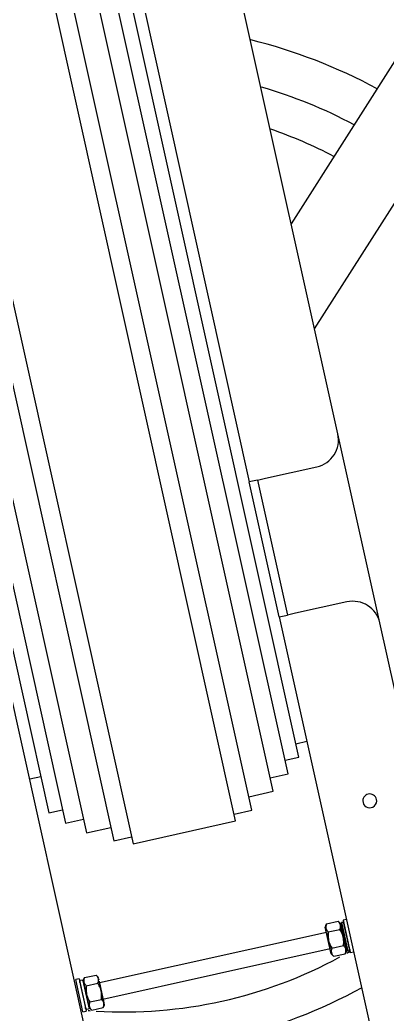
# Model space of a CAD drawing. Header units: millimetres. Extents: x -1534340 to 1713810, y -1348191 to 1114081.
# Drawn here: x 1301456 to 1301721, y -652215 to -651497 of the extents above; entities that cross this region are included whole.
import ezdxf

# ---------------------------------------------------------------- set-up
doc = ezdxf.new("R2010")
doc.units = ezdxf.units.MM
doc.header["$LTSCALE"] = 100
for name, color, linetype in [('ccu12-Manh', 8, 'Continuous'), ('KT-Kich thuoc', 9, 'Continuous'), ('SPE-MEP-Electric', 46, 'Continuous'), ('Xref_ST_MBDV Cot vach 30.7.2022$0$Xref_ST_MBDV Cot vach 30.7.2022|Xref_ST_MBDV Cot vach 30.7.2022|Xref_ST_MBDV Cot vach 30.7.2022|Xref_ST_MBDV Cot vach 30.7.2022|A-WALL-PATT', 251, 'Continuous')]:
    doc.layers.add(name, color=color, linetype=linetype)

# ---------------------------------------------------------------- blocks, each defined once
blk = doc.blocks.new('Xref_ST_MBDV Cot vach 30.7.2022$0$Tuong Vay01-flat-1')
at = {"layer": 'Xref_ST_MBDV Cot vach 30.7.2022$0$Xref_ST_MBDV Cot vach 30.7.2022|Xref_ST_MBDV Cot vach 30.7.2022|Xref_ST_MBDV Cot vach 30.7.2022|Xref_ST_MBDV Cot vach 30.7.2022|A-WALL-PATT'}
h = blk.add_hatch(dxfattribs=at)
h.set_pattern_fill('ACET-2D-VATLIEU04', color=256, scale=50, pattern_type=2)
h.set_pattern_definition([(50, (-11139561.84, -1407213.45), (-225.902474, 189.5546825), [37.5, -412.5]), (355, (-11139561.84, -1407213.45), (32.127212, 367.215716), [30, -330]), (100.4514, (-11139531.95, -1407216.06), (-341.231527, -62.944187), [31.870095, -350.571056]), (46.1842, (-11139561.84, -1407113.45), (-319.180497, 306.252097), [56.25, -618.75]), (96.6356, (-11139517.37, -1407120.34), (-516.995922, -60.144022), [47.805144, -525.8565]), (351.1842, (-11139561.84, -1407113.45), (84.740774, 546.39543), [45, -495]), (21, (-11139511.84, -1407138.45), (-105.680822, 275.3079534), [37.5, -412.5]), (326, (-11139511.84, -1407138.45), (206.128805, 305.59852), [30, -330]), (71.4514, (-11139486.97, -1407155.22), (-328.963765, 110.380101), [31.870095, -350.571056]), (37.5, (-11139561.84, -1407213.45), (-78.1345294, 101.8269012), [0, -326, 0, -335, 0, -331.25]), (7.5, (-11139561.84, -1407213.45), (-23.2793464, 176.824191), [0, -191, 0, -318.5, 0, -126.25]), (327.5, (-11139673.34, -1407213.45), (71.9444175, 112.9301145), [0, -125, 0, -390, 0, -517.5000003]), (317.5, (-11139723.34, -1407213.45), (158.0205496, 172.449169), [0, -162.5, 0, -259, 0, -367.5]), (45, (-11139561.84, -1407213.45), (-150.260191, 150.260191), []), (45, (-11139561.84, -1407152.2), (-150.260191, 150.260191), [])])
h.paths.add_polyline_path([(-82665.42, -118500.01), (-81837.42, -121132.03), (-80902.72, -123728.08), (-79862.88, -126283.84), (-78719.64, -128795.04), (-77474.9, -131257.52), (-76130.73, -133667.15), (-74689.38, -136019.95), (-73153.23, -138311.98), (-71524.86, -140539.43), (-69806.97, -142698.6), (-68002.42, -144785.88), (-66114.21, -146797.8), (-64145.5, -148731.01), (-62099.55, -150582.3), (-59979.78, -152348.57), (-57789.72, -154026.89), (-55533, -155614.47), (-53213.4, -157108.65), (-50834.77, -158506.95), (-48401.07, -159807.05), (-45916.36, -161006.78), (-43384.77, -162104.14), (-40810.51, -163097.3), (-38197.89, -163984.61), (-35551.23, -164764.6), (-32874.96, -165435.95), (-30173.53, -165997.57), (-27451.45, -166448.5), (-24701.85, -166789.32), (-4396.73, -168938.26), (36420.02, -167648.22), (41836.49, -160718.64), (12445.39, -24367.66), (8472.91, -9248.97), (-4718.71, -5521.4), (-10557.46, -9946.82), (-34021.19, -27848.25), (-39776.65, -32008.57), (-41248.86, -35293.77), (-45787.32, -38574.38), (-49368.49, -38942), (-57644.19, -44924.07), (-59844.65, -46601.45), (-61968.93, -48362.3), (-64019.6, -50208.35), (-65993.25, -52136.53), (-67886.59, -54143.62), (-69696.47, -56226.28), (-71419.87, -58381.05), (-73053.94, -60604.33), (-74595.93, -62892.43), (-76043.3, -65241.53), (-77393.62, -67647.73), (-78644.64, -70107.01), (-79794.3, -72615.29), (-80840.66, -75168.38), (-81782, -77762.03), (-82616.74, -80391.93), (-83343.48, -83053.69), (-83961.03, -85742.89), (-84468.35, -88455.04), (-84864.6, -91185.63), (-85149.11, -93930.12), (-85321.41, -96683.6), (-85381.3, -99529.51), (-85328.5, -102200.84), (-85163.21, -104955.39), (-84885.7, -107700.59), (-84496.43, -110432.19), (-83996.05, -113145.63), (-83385.37, -115836.4)], flags=16)
h.paths.add_polyline_path([(-83625.46, -118780.63), (-82785.21, -121451.59), (-81836.68, -124086.04), (-80781.46, -126679.6), (-79621.31, -129227.95), (-78358.15, -131726.85), (-76994.1, -134172.14), (-75531.43, -136559.73), (-73972.56, -138885.67), (-72320.1, -141146.07), (-70576.8, -143337.18), (-68745.55, -145455.33), (-66829.42, -147497.01), (-64831.58, -149458.82), (-62755.37, -151337.49), (-60604.25, -153129.89), (-58381.78, -154833.04), (-56091.69, -156444.1), (-53737.77, -157960.38), (-51323.96, -159379.37), (-48854.26, -160698.7), (-46332.79, -161916.18), (-43763.75, -163029.77), (-41151.42, -164037.62), (-38500.15, -164938.06), (-35814.34, -165729.58), (-33098.48, -166410.87), (-30357.09, -166980.79), (-27594.73, -167438.39), (-24815.99, -167782.83), (-4433.74, -169939.93), (36919.56, -168632.94), (42912.69, -160965.6), (13418.23, -24135.12), (9294.84, -8442.07), (-4925.94, -4423.69), (-11162.76, -9150.82), (-34617.48, -27045.38), (-40579.63, -31355.1), (-42051.84, -34640.3), (-46155.98, -37606.97), (-49737.15, -37974.59), (-58240.31, -44121.08), (-60467.12, -45818.54), (-62622.82, -47605.44), (-64703.82, -49478.79), (-66706.66, -51435.49), (-68628.01, -53472.27), (-70464.67, -55585.74), (-72213.56, -57772.38), (-73871.8, -60028.55), (-75436.6, -62350.49), (-76905.37, -64734.35), (-78275.67, -67176.14), (-79545.2, -69671.8), (-80711.86, -72217.17), (-81773.71, -74808.03), (-82728.97, -77440.05), (-83576.05, -80108.85), (-84313.55, -82809.98), (-84940.23, -85538.96), (-85455.06, -88291.23), (-85857.17, -91062.22), (-86145.89, -93847.3), (-86320.76, -96641.84), (-86381.51, -99528.87), (-86327.91, -102240.68), (-86160.19, -105035.66), (-85878.58, -107821.47), (-85483.55, -110593.48), (-84975.76, -113347.05), (-84356.06, -116077.62)])
blk = doc.blocks.new('A$C3D120D72')
for p, q in [((-805.02, 2047.79), (-805.02, 2387.79)), ((-603.42, 2387.79), (-603.42, 2047.79)), ((-875.02, 2367.79), (-875.02, 2067.79)), ((-802.52, 2295.79), (-805.02, 2295.79)), ((-802.52, 2271.79), (-802.52, 2295.79)), ((-800.94, 2294.38), (-801.82, 2294.38)), ((-800.94, 2294.38), (-801.82, 2294.38)), ((-800.94, 2294.38), (-800.94, 2287.8)), ((-800.94, 2273.2), (-800.94, 2294.38)), ((-800.94, 2294.38), (-800.94, 2287.8)), ((-800.94, 2287.8), (-800.94, 2294.38)), ((-799.98, 2273.62), (-799.98, 2293.96)), ((-799.98, 2293.96), (-799.98, 2273.62)), ((-799.98, 2273.62), (-799.98, 2293.96)), ((-799.98, 2293.96), (-799.98, 2273.62)), ((-799.92, 2294.08), (-799.66, 2294.52)), ((-799.92, 2291.06), (-799.92, 2294.08)), ((-799.92, 2294.08), (-799.92, 2291.06)), ((-799.92, 2291.06), (-799.92, 2294.08)), ((-799.92, 2294.08), (-799.92, 2291.06)), ((-790.22, 2295.79), (-798.77, 2295.79)), ((-789.07, 2294.08), (-788.82, 2293.63)), ((-788.82, 2293.62), (-788.82, 2273.97)), ((-788.82, 2290.74), (-788.82, 2293.62)), ((-788.82, 2293.62), (-788.82, 2290.74)), ((-788.82, 2290.74), (-788.82, 2293.62)), ((-620.63, 2294.07), (-620.36, 2294.52)), ((-620.63, 2276.52), (-620.63, 2294.07)), ((-620.63, 2294.07), (-620.63, 2289.84)), ((-620.63, 2289.84), (-620.63, 2294.07)), ((-620.63, 2294.07), (-620.63, 2289.84)), ((-610.92, 2295.79), (-619.47, 2295.79)), ((-609.77, 2294.08), (-609.53, 2293.62)), ((-609.53, 2293.62), (-609.53, 2273.97)), ((-609.53, 2273.97), (-609.53, 2293.62)), ((-609.53, 2293.62), (-609.53, 2273.97)), ((-609.53, 2273.97), (-609.53, 2293.62)), ((-607.62, 2294.38), (-608.82, 2294.38)), ((-604.42, 2295.79), (-606.92, 2295.79)), ((-606.92, 2271.79), (-606.92, 2295.79)), ((-604.42, 2295.79), (-604.42, 2271.79)), ((-800.94, 2275.85), (-800.94, 2291.74)), ((-800.94, 2291.74), (-800.94, 2287.77)), ((-800.94, 2287.77), (-800.94, 2291.74)), ((-800.94, 2291.74), (-800.94, 2287.77)), ((-799.92, 2274.89), (-799.92, 2290.99)), ((-799.92, 2290.99), (-799.92, 2274.89)), ((-799.92, 2274.89), (-799.92, 2290.99)), ((-799.92, 2290.99), (-799.92, 2274.89)), ((-790.22, 2289.79), (-798.77, 2289.79)), ((-620.63, 2289.79), (-788.82, 2289.79)), ((-788.82, 2277.79), (-788.82, 2289.79)), ((-620.63, 2289.79), (-620.63, 2277.79)), ((-610.92, 2289.79), (-619.47, 2289.79)), ((-800.94, 2279.82), (-800.94, 2275.85)), ((-800.94, 2275.85), (-800.94, 2279.82)), ((-800.94, 2279.82), (-800.94, 2275.85)), ((-800.94, 2279.79), (-800.94, 2273.2)), ((-800.94, 2279.79), (-800.94, 2273.2)), ((-800.94, 2273.2), (-800.94, 2279.79)), ((-799.92, 2285.26), (-799.92, 2285.65)), ((-799.92, 2281.34), (-799.92, 2281.72)), ((-805.02, 2271.79), (-802.52, 2271.79)), ((-801.82, 2273.2), (-800.94, 2273.2)), ((-801.82, 2273.2), (-800.94, 2273.2)), ((-799.92, 2273.51), (-799.92, 2273.86)), ((-799.92, 2273.86), (-799.92, 2273.51)), ((-799.92, 2273.51), (-799.92, 2273.86)), ((-799.92, 2273.86), (-799.92, 2273.51)), ((-799.92, 2273.51), (-799.92, 2273.51)), ((-790.22, 2277.79), (-798.77, 2277.79)), ((-790.22, 2271.8), (-798.77, 2271.8)), ((-788.82, 2277.79), (-620.63, 2277.79)), ((-788.82, 2273.97), (-788.82, 2276.85)), ((-788.82, 2276.85), (-788.82, 2273.97)), ((-788.82, 2273.97), (-788.82, 2276.85)), ((-620.63, 2277.74), (-620.63, 2276.52)), ((-620.63, 2276.52), (-620.63, 2277.74)), ((-620.63, 2277.74), (-620.63, 2276.52)), ((-620.63, 2274.89), (-620.63, 2275.46)), ((-620.63, 2275.46), (-620.63, 2274.89)), ((-620.63, 2274.89), (-620.63, 2275.46)), ((-620.63, 2275.46), (-620.63, 2274.89)), ((-620.63, 2273.51), (-620.63, 2273.86)), ((-620.63, 2273.86), (-620.63, 2273.51)), ((-620.63, 2273.51), (-620.63, 2273.86)), ((-620.63, 2273.86), (-620.63, 2273.51)), ((-620.62, 2273.51), (-620.63, 2273.51)), ((-610.92, 2277.79), (-619.47, 2277.79)), ((-610.92, 2271.79), (-619.47, 2271.79)), ((-608.82, 2273.2), (-607.62, 2273.2)), ((-606.92, 2271.79), (-604.42, 2271.79)), ((-755.32, 2179.88), (-755.34, 215.71)), ((-742.22, 2179.88), (-755.32, 2179.88)), ((-742.22, 2184.88), (-742.24, 210.71)), ((-666.22, 2184.88), (-742.22, 2184.88)), ((-666.24, 210.71), (-666.22, 2184.88)), ((-653.12, 2179.88), (-666.22, 2179.88)), ((-653.14, 215.71), (-653.12, 2179.88)), ((-773.42, 2169.88), (-773.44, 225.71)), ((-755.32, 2169.88), (-773.42, 2169.88)), ((-635.02, 2169.88), (-653.12, 2169.88)), ((-635.04, 225.71), (-635.02, 2169.88)), ((-786.62, 2159.88), (-786.64, 235.71)), ((-773.42, 2159.88), (-786.62, 2159.88)), ((-621.82, 2159.88), (-635.02, 2159.88)), ((-621.84, 235.71), (-621.82, 2159.88)), ((-796.82, 2149.88), (-796.84, 245.71)), ((-786.62, 2149.88), (-796.82, 2149.88)), ((-611.62, 2149.88), (-621.82, 2149.88)), ((-611.64, 245.71), (-611.62, 2149.88)), ((-796.82, 2139.88), (-805.02, 2139.88)), ((-603.42, 2122.88), (-611.62, 2122.88)), ((-875.02, 2067.79), (-875.02, 1927.79)), ((-855.02, 2047.79), (-817.02, 2047.79)), ((-817.02, 2047.79), (-811.02, 2047.79)), ((-805.02, 2047.79), (-811.02, 2047.79)), ((-811.02, 2007.79), (-811.02, 2047.79)), ((-805.02, 2047.79), (-805.02, 2007.79)), ((-811.02, 1987.79), (-811.02, 2007.79)), ((-805.02, 2007.79), (-805.02, 1987.79)), ((-811.02, 1947.79), (-811.02, 1987.79)), ((-805.02, 1987.79), (-805.02, 1947.79)), ((-817.02, 1947.79), (-855.02, 1947.79)), ((-811.02, 1947.79), (-817.02, 1947.79)), ((-811.02, 1947.79), (-805.02, 1947.79)), ((-805.03, 447.79), (-805.02, 1947.79)), ((-875.02, 1927.79), (-875.03, 467.79)), ((-875.03, 1850.05), (-1023.78, 1701.3)), ((-984.89, 1662.41), (-875.03, 1772.27))]:
    blk.add_line(p, q)
at = {"flags": 128}
for points in [[(-802.52, 2293.68), (-802.52, 2293.71), (-802.52, 2293.74), (-802.52, 2293.77), (-802.51, 2293.8), (-802.51, 2293.82), (-802.5, 2293.85), (-802.49, 2293.88), (-802.49, 2293.9), (-802.48, 2293.93), (-802.47, 2293.96), (-802.46, 2293.98), (-802.44, 2294.01), (-802.43, 2294.03), (-802.42, 2294.06), (-802.4, 2294.08), (-802.38, 2294.1), (-802.37, 2294.12), (-802.35, 2294.15), (-802.33, 2294.17), (-802.31, 2294.19), (-802.29, 2294.2), (-802.27, 2294.22), (-802.25, 2294.24), (-802.22, 2294.26), (-802.2, 2294.27), (-802.18, 2294.29), (-802.15, 2294.3), (-802.13, 2294.31), (-802.1, 2294.33), (-802.08, 2294.34), (-802.05, 2294.35), (-802.02, 2294.35), (-802, 2294.36), (-801.97, 2294.37), (-801.94, 2294.37), (-801.91, 2294.38), (-801.89, 2294.38), (-801.86, 2294.38), (-801.83, 2294.38), (-801.82, 2294.38)], [(-802.52, 2292.97), (-802.52, 2293.11), (-802.52, 2293.24), (-802.52, 2293.35), (-802.52, 2293.44), (-802.52, 2293.52), (-802.52, 2293.58), (-802.52, 2293.63), (-802.52, 2293.66), (-802.52, 2293.68)], [(-802.52, 2293.68), (-802.52, 2293.68), (-802.52, 2293.65), (-802.52, 2293.61), (-802.52, 2293.56), (-802.52, 2293.49), (-802.52, 2293.4), (-802.52, 2293.3), (-802.52, 2293.18), (-802.52, 2293.05), (-802.52, 2292.9), (-802.52, 2292.74), (-802.52, 2292.57), (-802.52, 2292.38), (-802.52, 2292.17), (-802.52, 2291.96), (-802.52, 2291.73), (-802.52, 2291.48), (-802.52, 2291.23), (-802.52, 2290.96), (-802.52, 2290.68), (-802.52, 2290.39), (-802.52, 2290.1), (-802.52, 2289.79), (-802.52, 2289.47), (-802.52, 2289.14), (-802.52, 2288.8), (-802.52, 2288.46), (-802.52, 2288.1), (-802.52, 2287.74), (-802.52, 2287.38), (-802.52, 2287.01), (-802.52, 2286.63), (-802.52, 2286.25), (-802.52, 2285.86), (-802.52, 2285.47), (-802.52, 2285.08), (-802.52, 2284.69), (-802.52, 2284.3), (-802.52, 2283.9), (-802.52, 2283.5), (-802.52, 2283.11), (-802.52, 2282.72), (-802.52, 2282.32), (-802.52, 2281.93), (-802.52, 2281.55), (-802.52, 2281.16), (-802.52, 2280.78), (-802.52, 2280.41), (-802.52, 2280.04), (-802.52, 2279.68), (-802.52, 2279.32), (-802.52, 2278.97), (-802.52, 2278.63), (-802.52, 2278.3), (-802.52, 2277.97), (-802.52, 2277.66), (-802.52, 2277.35), (-802.52, 2277.06), (-802.52, 2276.77), (-802.52, 2276.5), (-802.52, 2276.24), (-802.52, 2275.99), (-802.52, 2275.75), (-802.52, 2275.53), (-802.52, 2275.32), (-802.52, 2275.12), (-802.52, 2274.94), (-802.52, 2274.77), (-802.52, 2274.61), (-802.52, 2274.47), (-802.52, 2274.35), (-802.52, 2274.24), (-802.52, 2274.15), (-802.52, 2274.07), (-802.52, 2274), (-802.52, 2273.95), (-802.52, 2273.92), (-802.52, 2273.91)], [(-802.13, 2294.31), (-802.1, 2294.33), (-802.08, 2294.34), (-802.05, 2294.35), (-802.02, 2294.35), (-802, 2294.36), (-801.97, 2294.37), (-801.94, 2294.37), (-801.91, 2294.38), (-801.89, 2294.38), (-801.86, 2294.38), (-801.83, 2294.38), (-801.82, 2294.38)], [(-800.94, 2291.74), (-800.77, 2292.23), (-800.58, 2292.71), (-800.38, 2293.18), (-800.15, 2293.64), (-799.98, 2293.96)], [(-800.94, 2291.74), (-800.77, 2292.23), (-800.58, 2292.71), (-800.38, 2293.18), (-800.15, 2293.64), (-799.98, 2293.96)], [(-799.98, 2293.96), (-799.97, 2293.94), (-799.96, 2293.91), (-799.95, 2293.88), (-799.94, 2293.86), (-799.94, 2293.83), (-799.93, 2293.8), (-799.93, 2293.78), (-799.93, 2293.75), (-799.92, 2293.72), (-799.92, 2293.69), (-799.92, 2293.68)], [(-799.98, 2293.96), (-799.97, 2293.94), (-799.96, 2293.91), (-799.95, 2293.88), (-799.94, 2293.86), (-799.94, 2293.83), (-799.93, 2293.8), (-799.93, 2293.78), (-799.93, 2293.75), (-799.92, 2293.72), (-799.92, 2293.69), (-799.92, 2293.68)], [(-799.92, 2294.08), (-799.66, 2294.52), (-799.38, 2294.95), (-799.08, 2295.38), (-798.77, 2295.79), (-798.77, 2295.79)], [(-799.92, 2293.68), (-799.92, 2293.68), (-799.92, 2293.65), (-799.92, 2293.61), (-799.92, 2293.56), (-799.92, 2293.49), (-799.92, 2293.4), (-799.92, 2293.3), (-799.92, 2293.18), (-799.92, 2293.05), (-799.92, 2292.9), (-799.92, 2292.74)], [(-799.92, 2273.9), (-799.92, 2273.91), (-799.92, 2273.94), (-799.92, 2273.97), (-799.92, 2274.03), (-799.92, 2274.1), (-799.92, 2274.19), (-799.92, 2274.29), (-799.92, 2274.41), (-799.92, 2274.54), (-799.92, 2274.68), (-799.92, 2274.85), (-799.92, 2275.02), (-799.92, 2275.21), (-799.92, 2275.41), (-799.92, 2275.63), (-799.92, 2275.86), (-799.92, 2276.1), (-799.92, 2276.36), (-799.92, 2276.62), (-799.92, 2276.9), (-799.92, 2277.19), (-799.92, 2277.49), (-799.92, 2277.8), (-799.92, 2278.12), (-799.92, 2278.45), (-799.92, 2278.79), (-799.92, 2279.13), (-799.92, 2279.48), (-799.92, 2279.84), (-799.92, 2280.21), (-799.92, 2280.58), (-799.92, 2280.96), (-799.92, 2281.34), (-799.92, 2281.72), (-799.92, 2282.11), (-799.92, 2282.5), (-799.92, 2282.9), (-799.92, 2283.29), (-799.92, 2283.69), (-799.92, 2284.08), (-799.92, 2284.48), (-799.92, 2284.87), (-799.92, 2285.26), (-799.92, 2285.65), (-799.92, 2286.04), (-799.92, 2286.42), (-799.92, 2286.8), (-799.92, 2287.18), (-799.92, 2287.55), (-799.92, 2287.91), (-799.92, 2288.27), (-799.92, 2288.61), (-799.92, 2288.96), (-799.92, 2289.29), (-799.92, 2289.61), (-799.92, 2289.93), (-799.92, 2290.23), (-799.92, 2290.53), (-799.92, 2290.81), (-799.92, 2291.09), (-799.92, 2291.35), (-799.92, 2291.6), (-799.92, 2291.83), (-799.92, 2292.06), (-799.92, 2292.27), (-799.92, 2292.47), (-799.92, 2292.65), (-799.92, 2292.82), (-799.92, 2292.97), (-799.92, 2293.11), (-799.92, 2293.24), (-799.92, 2293.35), (-799.92, 2293.44), (-799.92, 2293.52), (-799.92, 2293.58), (-799.92, 2293.63), (-799.92, 2293.66), (-799.92, 2293.68)], [(-799.92, 2293.68), (-799.92, 2293.68), (-799.92, 2293.65), (-799.92, 2293.61), (-799.92, 2293.56), (-799.92, 2293.49), (-799.92, 2293.4), (-799.92, 2293.3), (-799.92, 2293.18)], [(-799.92, 2293.11), (-799.92, 2293.24), (-799.92, 2293.35), (-799.92, 2293.44), (-799.92, 2293.52), (-799.92, 2293.58), (-799.92, 2293.63), (-799.92, 2293.66), (-799.92, 2293.68)], [(-790.22, 2295.79), (-789.9, 2295.38), (-789.61, 2294.96), (-789.33, 2294.53), (-789.07, 2294.08), (-788.82, 2293.63), (-788.82, 2293.62)], [(-620.63, 2294.07), (-620.36, 2294.52), (-620.09, 2294.95), (-619.79, 2295.37), (-619.48, 2295.79), (-619.47, 2295.79)], [(-610.92, 2295.79), (-610.61, 2295.38), (-610.31, 2294.96), (-610.04, 2294.52), (-609.77, 2294.08), (-609.53, 2293.62), (-609.53, 2293.62)], [(-609.52, 2293.68), (-609.52, 2293.71), (-609.52, 2293.74), (-609.52, 2293.77), (-609.51, 2293.79), (-609.51, 2293.82), (-609.5, 2293.85), (-609.49, 2293.88), (-609.49, 2293.9), (-609.48, 2293.93), (-609.47, 2293.95), (-609.46, 2293.98), (-609.44, 2294.01), (-609.43, 2294.03), (-609.42, 2294.05), (-609.4, 2294.08), (-609.38, 2294.1), (-609.37, 2294.12), (-609.35, 2294.14), (-609.33, 2294.16), (-609.31, 2294.18), (-609.29, 2294.2), (-609.27, 2294.22), (-609.25, 2294.24), (-609.22, 2294.26), (-609.2, 2294.27), (-609.18, 2294.29), (-609.15, 2294.3), (-609.13, 2294.31), (-609.1, 2294.32), (-609.08, 2294.33), (-609.05, 2294.34), (-609.02, 2294.35), (-609, 2294.36), (-608.97, 2294.37), (-608.94, 2294.37), (-608.91, 2294.38), (-608.89, 2294.38), (-608.86, 2294.38), (-608.83, 2294.38), (-608.82, 2294.38)], [(-609.52, 2293.77), (-609.51, 2293.79), (-609.51, 2293.82), (-609.5, 2293.85), (-609.49, 2293.88), (-609.49, 2293.9), (-609.48, 2293.93), (-609.47, 2293.95), (-609.46, 2293.98), (-609.44, 2294.01), (-609.43, 2294.03), (-609.42, 2294.05), (-609.4, 2294.08), (-609.38, 2294.1), (-609.37, 2294.12), (-609.35, 2294.14), (-609.33, 2294.16), (-609.31, 2294.18), (-609.29, 2294.2), (-609.27, 2294.22), (-609.25, 2294.24), (-609.22, 2294.26), (-609.2, 2294.27), (-609.18, 2294.29), (-609.15, 2294.3), (-609.13, 2294.31), (-609.1, 2294.32), (-609.08, 2294.33), (-609.05, 2294.34), (-609.02, 2294.35), (-609, 2294.36), (-608.97, 2294.37), (-608.94, 2294.37), (-608.91, 2294.38), (-608.89, 2294.38)], [(-609.52, 2275.86), (-609.52, 2276.1), (-609.52, 2276.36), (-609.52, 2276.62), (-609.52, 2276.9), (-609.52, 2277.19), (-609.52, 2277.49), (-609.52, 2277.8), (-609.52, 2278.12), (-609.52, 2278.45), (-609.52, 2278.79), (-609.52, 2279.13), (-609.52, 2279.48), (-609.52, 2279.84), (-609.52, 2280.21), (-609.52, 2280.58), (-609.52, 2280.96), (-609.52, 2281.34), (-609.52, 2281.72), (-609.52, 2282.11), (-609.52, 2282.5), (-609.52, 2282.9), (-609.52, 2283.29), (-609.52, 2283.69), (-609.52, 2284.08), (-609.52, 2284.48), (-609.52, 2284.87), (-609.52, 2285.26), (-609.52, 2285.65), (-609.52, 2286.04), (-609.52, 2286.42), (-609.52, 2286.8), (-609.52, 2287.18), (-609.52, 2287.55), (-609.52, 2287.91), (-609.52, 2288.26), (-609.52, 2288.61), (-609.52, 2288.95), (-609.52, 2289.29), (-609.52, 2289.61), (-609.52, 2289.93), (-609.52, 2290.23), (-609.52, 2290.53), (-609.52, 2290.81), (-609.52, 2291.09), (-609.52, 2291.35), (-609.52, 2291.6), (-609.52, 2291.83), (-609.52, 2292.06), (-609.52, 2292.27), (-609.52, 2292.46), (-609.52, 2292.65), (-609.52, 2292.82), (-609.52, 2292.97), (-609.52, 2293.11), (-609.52, 2293.24), (-609.52, 2293.35), (-609.52, 2293.44), (-609.52, 2293.52), (-609.52, 2293.58), (-609.52, 2293.63), (-609.52, 2293.66), (-609.52, 2293.68)], [(-609.52, 2293.68), (-609.52, 2293.67), (-609.52, 2293.65), (-609.52, 2293.61), (-609.52, 2293.56), (-609.52, 2293.49), (-609.52, 2293.4), (-609.52, 2293.3), (-609.52, 2293.18), (-609.52, 2293.05), (-609.52, 2292.9), (-609.52, 2292.74), (-609.52, 2292.56), (-609.52, 2292.37), (-609.52, 2292.17), (-609.52, 2291.95), (-609.52, 2291.72), (-609.52, 2291.48), (-609.52, 2291.23), (-609.52, 2290.96), (-609.52, 2290.68), (-609.52, 2290.39), (-609.52, 2290.09), (-609.52, 2289.78), (-609.52, 2289.46), (-609.52, 2289.14), (-609.52, 2288.8), (-609.52, 2288.45), (-609.52, 2288.1), (-609.52, 2287.74), (-609.52, 2287.38), (-609.52, 2287), (-609.52, 2286.63), (-609.52, 2286.25), (-609.52, 2285.86), (-609.52, 2285.47), (-609.52, 2285.08), (-609.52, 2284.69), (-609.52, 2284.29), (-609.52, 2283.9), (-609.52, 2283.5), (-609.52, 2283.11), (-609.52, 2282.71), (-609.52, 2282.32), (-609.52, 2281.93), (-609.52, 2281.55), (-609.52, 2281.16), (-609.52, 2280.78), (-609.52, 2280.41), (-609.52, 2280.04), (-609.52, 2279.68), (-609.52, 2279.32), (-609.52, 2278.97), (-609.52, 2278.63), (-609.52, 2278.3), (-609.52, 2277.97), (-609.52, 2277.66), (-609.52, 2277.35), (-609.52, 2277.06), (-609.52, 2276.77), (-609.52, 2276.5), (-609.52, 2276.24), (-609.52, 2275.99), (-609.52, 2275.75), (-609.52, 2275.53), (-609.52, 2275.32), (-609.52, 2275.12), (-609.52, 2274.94), (-609.52, 2274.77), (-609.52, 2274.61), (-609.52, 2274.47), (-609.52, 2274.35), (-609.52, 2274.24), (-609.52, 2274.14), (-609.52, 2274.06), (-609.52, 2274), (-609.52, 2273.95), (-609.52, 2273.92), (-609.52, 2273.9)], [(-609.52, 2293.65), (-609.52, 2293.61), (-609.52, 2293.56), (-609.52, 2293.49), (-609.52, 2293.4), (-609.52, 2293.3), (-609.52, 2293.18), (-609.52, 2293.05), (-609.52, 2292.9), (-609.52, 2292.74), (-609.52, 2292.56), (-609.52, 2292.37), (-609.52, 2292.17), (-609.52, 2291.95), (-609.52, 2291.72), (-609.52, 2291.48), (-609.52, 2291.23), (-609.52, 2290.96), (-609.52, 2290.68), (-609.52, 2290.39), (-609.52, 2290.09), (-609.52, 2289.78), (-609.52, 2289.46), (-609.52, 2289.14), (-609.52, 2288.8), (-609.52, 2288.45), (-609.52, 2288.1), (-609.52, 2287.74), (-609.52, 2287.38), (-609.52, 2287), (-609.52, 2286.63), (-609.52, 2286.25), (-609.52, 2285.86), (-609.52, 2285.47), (-609.52, 2285.08), (-609.52, 2284.69), (-609.52, 2284.29), (-609.52, 2283.9), (-609.52, 2283.5), (-609.52, 2283.11), (-609.52, 2282.71), (-609.52, 2282.32), (-609.52, 2281.93), (-609.52, 2281.55), (-609.52, 2281.16), (-609.52, 2280.78), (-609.52, 2280.41), (-609.52, 2280.04), (-609.52, 2279.68), (-609.52, 2279.32), (-609.52, 2278.97), (-609.52, 2278.63), (-609.52, 2278.3), (-609.52, 2277.97), (-609.52, 2277.66), (-609.52, 2277.35), (-609.52, 2277.06), (-609.52, 2276.77), (-609.52, 2276.5), (-609.52, 2276.24), (-609.52, 2275.99), (-609.52, 2275.75), (-609.52, 2275.53), (-609.52, 2275.32), (-609.52, 2275.12), (-609.52, 2274.94), (-609.52, 2274.77), (-609.52, 2274.61), (-609.52, 2274.47), (-609.52, 2274.35), (-609.52, 2274.24), (-609.52, 2274.14), (-609.52, 2274.06), (-609.52, 2274), (-609.52, 2273.95), (-609.52, 2273.92), (-609.52, 2273.9)], [(-609.52, 2275.86), (-609.52, 2276.1), (-609.52, 2276.36), (-609.52, 2276.62), (-609.52, 2276.9), (-609.52, 2277.19), (-609.52, 2277.49), (-609.52, 2277.8), (-609.52, 2278.12), (-609.52, 2278.45), (-609.52, 2278.79), (-609.52, 2279.13), (-609.52, 2279.48), (-609.52, 2279.84), (-609.52, 2280.21), (-609.52, 2280.58), (-609.52, 2280.96), (-609.52, 2281.34), (-609.52, 2281.72), (-609.52, 2282.11), (-609.52, 2282.5), (-609.52, 2282.9), (-609.52, 2283.29), (-609.52, 2283.69), (-609.52, 2284.08), (-609.52, 2284.48), (-609.52, 2284.87), (-609.52, 2285.26), (-609.52, 2285.65), (-609.52, 2286.04), (-609.52, 2286.42), (-609.52, 2286.8), (-609.52, 2287.18), (-609.52, 2287.55), (-609.52, 2287.91), (-609.52, 2288.26), (-609.52, 2288.61), (-609.52, 2288.95), (-609.52, 2289.29), (-609.52, 2289.61), (-609.52, 2289.93), (-609.52, 2290.23), (-609.52, 2290.53), (-609.52, 2290.81), (-609.52, 2291.09), (-609.52, 2291.35), (-609.52, 2291.6), (-609.52, 2291.83), (-609.52, 2292.06), (-609.52, 2292.27), (-609.52, 2292.46), (-609.52, 2292.65), (-609.52, 2292.82), (-609.52, 2292.97), (-609.52, 2293.11), (-609.52, 2293.24), (-609.52, 2293.35), (-609.52, 2293.44), (-609.52, 2293.52), (-609.52, 2293.58), (-609.52, 2293.63)], [(-607.62, 2294.38), (-607.59, 2294.38), (-607.57, 2294.38), (-607.54, 2294.38), (-607.51, 2294.37), (-607.48, 2294.37), (-607.46, 2294.36), (-607.43, 2294.35), (-607.4, 2294.35), (-607.38, 2294.34), (-607.35, 2294.33), (-607.32, 2294.32), (-607.3, 2294.3), (-607.27, 2294.29), (-607.25, 2294.28), (-607.23, 2294.26), (-607.2, 2294.24), (-607.18, 2294.23), (-607.16, 2294.21), (-607.14, 2294.19), (-607.12, 2294.17), (-607.1, 2294.15), (-607.08, 2294.13), (-607.07, 2294.11), (-607.05, 2294.08), (-607.03, 2294.06), (-607.02, 2294.04), (-607, 2294.01), (-606.99, 2293.99), (-606.98, 2293.96), (-606.97, 2293.94), (-606.96, 2293.91), (-606.95, 2293.88), (-606.94, 2293.86), (-606.94, 2293.83), (-606.93, 2293.8), (-606.93, 2293.77), (-606.92, 2293.75), (-606.92, 2293.72), (-606.92, 2293.69), (-606.92, 2293.68)], [(-607.38, 2294.34), (-607.35, 2294.33), (-607.32, 2294.32), (-607.3, 2294.3), (-607.27, 2294.29)], [(-606.92, 2293.68), (-606.92, 2293.67), (-606.92, 2293.65), (-606.92, 2293.61), (-606.92, 2293.56), (-606.92, 2293.49), (-606.92, 2293.4), (-606.92, 2293.3), (-606.92, 2293.18), (-606.92, 2293.05), (-606.92, 2292.9)], [(-606.92, 2273.9), (-606.92, 2273.91), (-606.92, 2273.93), (-606.92, 2273.97), (-606.92, 2274.03), (-606.92, 2274.1), (-606.92, 2274.19), (-606.92, 2274.29), (-606.92, 2274.4), (-606.92, 2274.54), (-606.92, 2274.68), (-606.92, 2274.84), (-606.92, 2275.02), (-606.92, 2275.21), (-606.92, 2275.41), (-606.92, 2275.63), (-606.92, 2275.86), (-606.92, 2276.1), (-606.92, 2276.36), (-606.92, 2276.62), (-606.92, 2276.9), (-606.92, 2277.19), (-606.92, 2277.49), (-606.92, 2277.8), (-606.92, 2278.12), (-606.92, 2278.45), (-606.92, 2278.79), (-606.92, 2279.13), (-606.92, 2279.48), (-606.92, 2279.84), (-606.92, 2280.21), (-606.92, 2280.58), (-606.92, 2280.96), (-606.92, 2281.34), (-606.92, 2281.72), (-606.92, 2282.11), (-606.92, 2282.5), (-606.92, 2282.9), (-606.92, 2283.29), (-606.92, 2283.69), (-606.92, 2284.08), (-606.92, 2284.48), (-606.92, 2284.87), (-606.92, 2285.26), (-606.92, 2285.65), (-606.92, 2286.04), (-606.92, 2286.42), (-606.92, 2286.8), (-606.92, 2287.18), (-606.92, 2287.55), (-606.92, 2287.91), (-606.92, 2288.26), (-606.92, 2288.61), (-606.92, 2288.95), (-606.92, 2289.29), (-606.92, 2289.61), (-606.92, 2289.93), (-606.92, 2290.23), (-606.92, 2290.53), (-606.92, 2290.81), (-606.92, 2291.09), (-606.92, 2291.35), (-606.92, 2291.6), (-606.92, 2291.83), (-606.92, 2292.06), (-606.92, 2292.27), (-606.92, 2292.46), (-606.92, 2292.65), (-606.92, 2292.82), (-606.92, 2292.97), (-606.92, 2293.11), (-606.92, 2293.24), (-606.92, 2293.35), (-606.92, 2293.44), (-606.92, 2293.52), (-606.92, 2293.58), (-606.92, 2293.63), (-606.92, 2293.66), (-606.92, 2293.68)], [(-799.92, 2291.09), (-799.92, 2291.35), (-799.92, 2291.6), (-799.92, 2291.83)], [(-799.92, 2291.73), (-799.92, 2291.48), (-799.92, 2291.23)], [(-799.92, 2291.73), (-799.92, 2291.48), (-799.92, 2291.23)], [(-799.92, 2285.86), (-799.92, 2285.47), (-799.92, 2285.08)], [(-799.92, 2285.86), (-799.92, 2285.47), (-799.92, 2285.08)], [(-799.92, 2281.93), (-799.92, 2281.55), (-799.92, 2281.16)], [(-799.92, 2281.93), (-799.92, 2281.55), (-799.92, 2281.16)], [(-802.52, 2273.9), (-802.52, 2273.91), (-802.52, 2273.94), (-802.52, 2273.97), (-802.52, 2274.03), (-802.52, 2274.1), (-802.52, 2274.19), (-802.52, 2274.29), (-802.52, 2274.41), (-802.52, 2274.54), (-802.52, 2274.68)], [(-801.82, 2273.2), (-801.85, 2273.2), (-801.88, 2273.21), (-801.91, 2273.21), (-801.93, 2273.21), (-801.96, 2273.22), (-801.99, 2273.22), (-802.02, 2273.23), (-802.04, 2273.24), (-802.07, 2273.25), (-802.09, 2273.26), (-802.12, 2273.27), (-802.15, 2273.28), (-802.17, 2273.3), (-802.19, 2273.31), (-802.22, 2273.33), (-802.24, 2273.34), (-802.26, 2273.36), (-802.28, 2273.38), (-802.3, 2273.4), (-802.32, 2273.42), (-802.34, 2273.44), (-802.36, 2273.46), (-802.38, 2273.48), (-802.4, 2273.5), (-802.41, 2273.53), (-802.43, 2273.55), (-802.44, 2273.57), (-802.45, 2273.6), (-802.46, 2273.62), (-802.47, 2273.65), (-802.48, 2273.68), (-802.49, 2273.7), (-802.5, 2273.73), (-802.51, 2273.76), (-802.51, 2273.78), (-802.52, 2273.81), (-802.52, 2273.84), (-802.52, 2273.87), (-802.52, 2273.9), (-802.52, 2273.9)], [(-801.82, 2273.2), (-801.85, 2273.2), (-801.88, 2273.21), (-801.91, 2273.21), (-801.93, 2273.21), (-801.96, 2273.22), (-801.99, 2273.22), (-802.02, 2273.23), (-802.04, 2273.24), (-802.07, 2273.25), (-802.09, 2273.26), (-802.12, 2273.27), (-802.15, 2273.28), (-802.17, 2273.3)], [(-799.98, 2273.62), (-800.22, 2274.08), (-800.44, 2274.55), (-800.64, 2275.02), (-800.82, 2275.5), (-800.94, 2275.85)], [(-800.22, 2274.08), (-800.44, 2274.55), (-800.64, 2275.02), (-800.82, 2275.5), (-800.94, 2275.85)], [(-799.92, 2273.9), (-799.92, 2273.88), (-799.92, 2273.85), (-799.93, 2273.82), (-799.93, 2273.79), (-799.94, 2273.76), (-799.94, 2273.74), (-799.95, 2273.71), (-799.96, 2273.68), (-799.97, 2273.66), (-799.98, 2273.63), (-799.98, 2273.62)], [(-799.93, 2273.79), (-799.94, 2273.76), (-799.94, 2273.74), (-799.95, 2273.71), (-799.96, 2273.68), (-799.97, 2273.66), (-799.98, 2273.63), (-799.98, 2273.62)], [(-799.92, 2275.21), (-799.92, 2275.41), (-799.92, 2275.63), (-799.92, 2275.86)], [(-799.92, 2275.75), (-799.92, 2275.53), (-799.92, 2275.32), (-799.92, 2275.12)], [(-799.92, 2275.75), (-799.92, 2275.53), (-799.92, 2275.32), (-799.92, 2275.12)], [(-799.92, 2274.94), (-799.92, 2274.77), (-799.92, 2274.61), (-799.92, 2274.47), (-799.92, 2274.35), (-799.92, 2274.24), (-799.92, 2274.15), (-799.92, 2274.07), (-799.92, 2274), (-799.92, 2273.95), (-799.92, 2273.92), (-799.92, 2273.91)], [(-798.77, 2271.8), (-799.08, 2272.21), (-799.37, 2272.63), (-799.65, 2273.06), (-799.92, 2273.51), (-799.92, 2273.51)], [(-788.82, 2273.97), (-789.06, 2273.51), (-789.32, 2273.07), (-789.6, 2272.64), (-789.9, 2272.21), (-790.21, 2271.8), (-790.22, 2271.8)], [(-788.82, 2273.97), (-789.06, 2273.51), (-789.32, 2273.07)], [(-619.47, 2271.79), (-619.79, 2272.2), (-620.08, 2272.63), (-620.36, 2273.06), (-620.62, 2273.51), (-620.63, 2273.51)], [(-609.53, 2273.97), (-609.77, 2273.51), (-610.03, 2273.07), (-610.31, 2272.63), (-610.61, 2272.21), (-610.92, 2271.8), (-610.92, 2271.79)], [(-609.53, 2273.97), (-609.77, 2273.51), (-610.03, 2273.07)], [(-609.52, 2273.9), (-609.52, 2273.91), (-609.52, 2273.93), (-609.52, 2273.97), (-609.52, 2274.03), (-609.52, 2274.1), (-609.52, 2274.19), (-609.52, 2274.29), (-609.52, 2274.4), (-609.52, 2274.54), (-609.52, 2274.68), (-609.52, 2274.84), (-609.52, 2275.02), (-609.52, 2275.21), (-609.52, 2275.41), (-609.52, 2275.63)], [(-609.52, 2273.9), (-609.52, 2273.91), (-609.52, 2273.93), (-609.52, 2273.97), (-609.52, 2274.03), (-609.52, 2274.1), (-609.52, 2274.19), (-609.52, 2274.29), (-609.52, 2274.4), (-609.52, 2274.54), (-609.52, 2274.68), (-609.52, 2274.84), (-609.52, 2275.02), (-609.52, 2275.21), (-609.52, 2275.41), (-609.52, 2275.63)], [(-608.82, 2273.2), (-608.85, 2273.2), (-608.88, 2273.2), (-608.91, 2273.21), (-608.93, 2273.21), (-608.96, 2273.22), (-608.99, 2273.22), (-609.02, 2273.23), (-609.04, 2273.24), (-609.07, 2273.25), (-609.09, 2273.26), (-609.12, 2273.27), (-609.15, 2273.28), (-609.17, 2273.29), (-609.19, 2273.31), (-609.22, 2273.32), (-609.24, 2273.34), (-609.26, 2273.36), (-609.28, 2273.38), (-609.3, 2273.39), (-609.32, 2273.41), (-609.34, 2273.44), (-609.36, 2273.46), (-609.38, 2273.48), (-609.4, 2273.5), (-609.41, 2273.52), (-609.43, 2273.55), (-609.44, 2273.57), (-609.45, 2273.6), (-609.46, 2273.62), (-609.47, 2273.65), (-609.48, 2273.67), (-609.49, 2273.7), (-609.5, 2273.73), (-609.51, 2273.76), (-609.51, 2273.78), (-609.52, 2273.81), (-609.52, 2273.84), (-609.52, 2273.87), (-609.52, 2273.89), (-609.52, 2273.9)], [(-609.07, 2273.25), (-609.09, 2273.26), (-609.12, 2273.27), (-609.15, 2273.28), (-609.17, 2273.29), (-609.19, 2273.31), (-609.22, 2273.32), (-609.24, 2273.34), (-609.26, 2273.36), (-609.28, 2273.38), (-609.3, 2273.39), (-609.32, 2273.41), (-609.34, 2273.44), (-609.36, 2273.46), (-609.38, 2273.48), (-609.4, 2273.5), (-609.41, 2273.52), (-609.43, 2273.55), (-609.44, 2273.57), (-609.45, 2273.6), (-609.46, 2273.62), (-609.47, 2273.65), (-609.48, 2273.67), (-609.49, 2273.7), (-609.5, 2273.73), (-609.51, 2273.76), (-609.51, 2273.78), (-609.52, 2273.81), (-609.52, 2273.84), (-609.52, 2273.87), (-609.52, 2273.89), (-609.52, 2273.9)], [(-606.92, 2273.9), (-606.92, 2273.87), (-606.92, 2273.85), (-606.93, 2273.82), (-606.93, 2273.79), (-606.94, 2273.76), (-606.94, 2273.74), (-606.95, 2273.71), (-606.96, 2273.68), (-606.97, 2273.66), (-606.98, 2273.63), (-606.99, 2273.6), (-607, 2273.58), (-607.01, 2273.55), (-607.03, 2273.53), (-607.04, 2273.51), (-607.06, 2273.48), (-607.08, 2273.46), (-607.1, 2273.44), (-607.11, 2273.42), (-607.13, 2273.4), (-607.16, 2273.38), (-607.18, 2273.36), (-607.2, 2273.35), (-607.22, 2273.33), (-607.24, 2273.31), (-607.27, 2273.3), (-607.29, 2273.28), (-607.32, 2273.27), (-607.34, 2273.26), (-607.37, 2273.25), (-607.39, 2273.24), (-607.42, 2273.23), (-607.45, 2273.22), (-607.48, 2273.22), (-607.5, 2273.21), (-607.53, 2273.21), (-607.56, 2273.21), (-607.59, 2273.2), (-607.61, 2273.2), (-607.62, 2273.2)], [(-607.32, 2273.27), (-607.34, 2273.26), (-607.37, 2273.25), (-607.39, 2273.24), (-607.42, 2273.23), (-607.45, 2273.22), (-607.48, 2273.22), (-607.5, 2273.21), (-607.53, 2273.21), (-607.56, 2273.21)], [(-606.92, 2274.61), (-606.92, 2274.47), (-606.92, 2274.35), (-606.92, 2274.24), (-606.92, 2274.14), (-606.92, 2274.06), (-606.92, 2274), (-606.92, 2273.95), (-606.92, 2273.92), (-606.92, 2273.9)]]:
    blk.add_lwpolyline(points, dxfattribs=at)
for centre, radius, start, end in [((-704.22, 1981.96), 354.97, 89.9996, 106.56648), ((-704.22, 1981.96), 327.96, 89.9996, 105.96718), ((-704.22, 1981.96), 327.96, 74.03202, 89.9996), ((-704.22, 1981.96), 327.96, 106.99109, 107.52506), ((-704.22, 1981.96), 327.96, 72.99121, 73.27571), ((-840.02, 2191.79), 5, 359.9996, 179.9996), ((-840.02, 2191.79), 5, 179.9996, 359.9996), ((-855.02, 2067.79), 20, 179.9996, 269.9996), ((-855.02, 1927.79), 20, 89.9996, 179.9996), ((-704.22, 1981.96), 327.96, 229.83498, 238.51229), ((-704.22, 1981.96), 354.97, 229.4593, 241.13595), ((-704.22, 1981.96), 385.83, 229.09891, 243.66741)]:
    blk.add_arc(centre, radius, start, end)
for points in [[(-798.77, 2295.79), (-799.25, 2295.14), (-799.9, 2293.82), (-799.91, 2291.78), (-799.26, 2290.45), (-798.77, 2289.79)], [(-790.22, 2289.79), (-789.73, 2290.45), (-789.07, 2291.78), (-789.08, 2293.82), (-789.73, 2295.14), (-790.22, 2295.79)], [(-619.47, 2295.79), (-619.96, 2295.14), (-620.61, 2293.82), (-620.62, 2291.78), (-619.96, 2290.45), (-619.47, 2289.79)], [(-610.92, 2289.79), (-610.43, 2290.45), (-609.78, 2291.78), (-609.79, 2293.82), (-610.44, 2295.14), (-610.92, 2295.79)], [(-798.77, 2289.79), (-799.25, 2288.48), (-799.9, 2285.85), (-799.91, 2281.78), (-799.26, 2279.12), (-798.77, 2277.79)], [(-619.47, 2289.79), (-619.96, 2288.48), (-620.61, 2285.85), (-620.62, 2281.77), (-619.96, 2279.12), (-619.47, 2277.79)], [(-610.92, 2277.79), (-610.43, 2279.12), (-609.78, 2281.77), (-609.79, 2285.85), (-610.44, 2288.48), (-610.92, 2289.79)], [(-798.77, 2277.79), (-799.25, 2277.14), (-799.9, 2275.82), (-799.91, 2273.79), (-799.26, 2272.46), (-798.77, 2271.8)], [(-790.22, 2271.8), (-789.73, 2272.46), (-789.07, 2273.79), (-789.08, 2275.82), (-789.73, 2277.14), (-790.22, 2277.79)], [(-619.47, 2277.79), (-619.96, 2277.14), (-620.61, 2275.82), (-620.62, 2273.79), (-619.96, 2272.46), (-619.47, 2271.79)], [(-610.92, 2271.79), (-610.43, 2272.46), (-609.78, 2273.79), (-609.79, 2275.82), (-610.44, 2277.14), (-610.92, 2277.79)]]:
    blk.add_open_spline(points, degree=3)
blk.add_open_spline([(-790.22, 2277.79), (-789.73, 2279.12), (-789.07, 2281.78), (-789.08, 2285.78), (-789.7, 2288.35), (-790.14, 2289.6)], degree=3, knots=[0, 0, 0, 0, 0.3333333, 0.6666667, 0.983384, 0.983384, 0.983384, 0.983384])
blk = doc.blocks.new('A$C0A963C12')
at = {"layer": 'SPE-MEP-Electric', "lineweight": 25, "rotation": 192.5267964189844}
blk.add_blockref('A$C3D120D72', (-9016.14, 44119.42), dxfattribs=at)
blk = doc.blocks.new('3123')
blk.add_blockref('Xref_ST_MBDV Cot vach 30.7.2022$0$Tuong Vay01-flat-1', (1285508.25, -552119.21))
at = {"layer": 'KT-Kich thuoc'}
blk.add_blockref('A$C0A963C12', (1309429.51, -694223.32), dxfattribs=at)

msp = doc.modelspace()

# ---------------------------------------------------------------- block references
at = {"layer": 'ccu12-Manh'}
msp.add_blockref('3123', (0, 0), dxfattribs=at)

doc.saveas('drawing.dxf')
